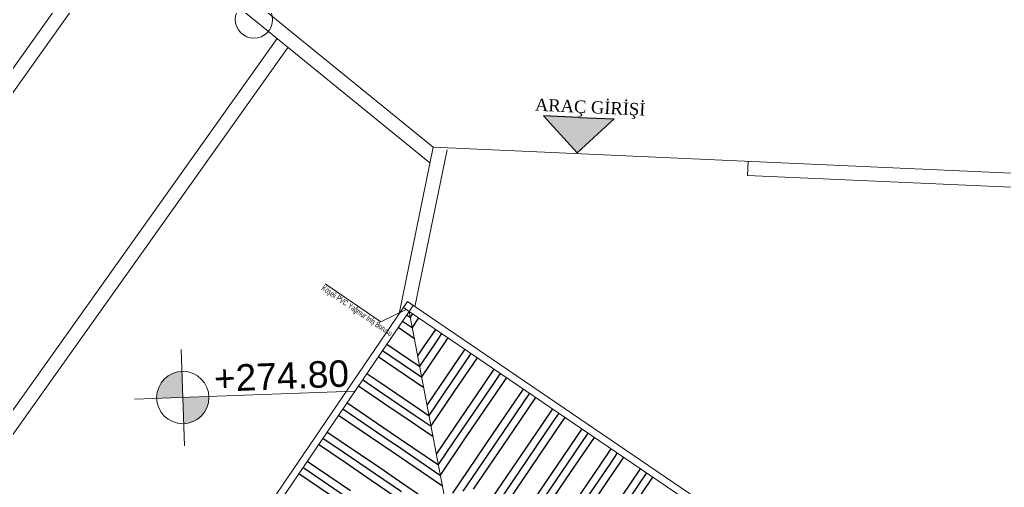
# Model space of a CAD drawing. Header units: millimetres. Extents: x 708 to 46452, y -4963 to 3960.
# Drawn here: x 7281.5 to 7629.3, y -4011.1 to -3845.8 of the extents above; entities that cross this region are included whole.
import ezdxf

# ---------------------------------------------------------------- set-up
doc = ezdxf.new("R2010")
doc.units = ezdxf.units.MM
for name, color, linetype, lineweight in [('0.00 kotu6', 55, 'Continuous', 5), ('20', 1, 'Continuous', 0), ('ENK_PLAN', 2, 'Continuous', 0), ('F-YAZI', 7, 'Continuous', 30), ('tarama', 150, 'Continuous', 20), ('TEFRİŞ', 8, 'Continuous', 9), ('Z_PARSEL', 6, 'Continuous', 0)]:
    doc.layers.add(name, color=color, linetype=linetype, lineweight=lineweight)
doc.layers.add('DUVARTARAMA', color=7, linetype='Continuous')
doc.layers.add('KP', color=1, linetype='Continuous')
doc.styles.add('MtXpl_Times_New_Roma', font='times.ttf')
doc.styles.add('S1', font='arial.ttf', dxfattribs={"width": 0.65, "height": 11})
doc.styles.get("Standard").update_dxf_attribs({"font": 'arial.ttf'})

# ---------------------------------------------------------------- blocks, each defined once
blk = doc.blocks.new('WEFJWE')
at = {"layer": '0.00 kotu6'}
h = blk.add_hatch(color=256, dxfattribs=at)
h.paths.add_polyline_path([(34395.3, -11426.9), (34394, -11389.9), (34431, -11388.5, -0.414214)])
h.paths.add_polyline_path([(34394, -11389.9), (34357, -11391.2, -0.414214), (34392.7, -11352.9)])
at = {"layer": 'DUVARTARAMA'}
h = blk.add_hatch(color=256, dxfattribs=at)
h.dxf.hatch_style = 1
h.paths.add_polyline_path([(34953.5, -10993.8), (34903.6, -10991.6), (34951.3, -11043.8), (35003.5, -10996.1)])
at = {"layer": '0.00 kotu6'}
for p, q in [((34396.4, -11458), (34391.5, -11321.8)), ((34325.9, -11392.3), (34636.8, -11381.1))]:
    blk.add_line(p, q, dxfattribs=at)
blk.add_circle((34394, -11389.9), 37, dxfattribs=at)
at = {"layer": '20'}
for p, q in [((33901.4, -12444.9, -13220.7), (34711.3, -11254.3, -13220.7)), ((34711.3, -11254.3, -13220.7), (35283.4, -11643.4, -13220.7)), ((33915.3, -12442.3, -13220.7), (34713.9, -11268.1, -13220.7)), ((34713.9, -11268.1, -13220.7), (35269.6, -11646.1, -13220.7)), ((34802.8, -11734.9, -13220.7), (34713.9, -11268.1, -13220.7))]:
    blk.add_line(p, q, dxfattribs=at)
at = {"layer": '20', "elevation": -13220.7}
for points in [[(34321.3, -10688.7), (33045.1, -12484)], [(34321.3, -10688.7), (33045.1, -12484)], [(34336.8, -10701.3), (33051.7, -12509.3)], [(34336.8, -10701.3), (33051.7, -12509.3)], [(34527.3, -10882.2), (33290.1, -12622.6)], [(34542.8, -10894.8), (33308.4, -12631.4)]]:
    blk.add_lwpolyline(points, dxfattribs=at)
at = {"layer": '20'}
blk.add_circle((34494.5, -10855.5, -13220.7), 26.4, dxfattribs=at)
at = {"layer": 'DUVARTARAMA', "color": 16, "linetype": 'Continuous', "true_color": 0x7d0808}
for p, q in [((34715.6, -11277.2, -13220.7), (34710.2, -11273.6, -13220.7)), ((34715.5, -11276.3, -13220.7), (34718.8, -11271.5, -13220.7)), ((34718.3, -11291.1, -13220.7), (34727.5, -11277.4, -13220.7)), ((34721.2, -11306.7, -13220.7), (34698.3, -11291.1, -13220.7)), ((34718.4, -11292, -13220.7), (34704.3, -11282.3, -13220.7)), ((34735.7, -11316.6, -13220.7), (34751.3, -11293.6, -13220.7)), ((34750.5, -11313.8, -13220.7), (34760.1, -11299.6, -13220.7)), ((34765.2, -11311, -13220.7), (34768.9, -11305.5, -13220.7)), ((34728.9, -11346.7, -13220.7), (34682.1, -11314.9, -13220.7)), ((34725.9, -11331.1, -13220.7), (34735.7, -11316.6, -13220.7)), ((34728.7, -11345.8, -13220.7), (34750.5, -11313.8, -13220.7)), ((34731.5, -11360.5, -13220.7), (34765.2, -11311, -13220.7)), ((34749, -11386, -13220.7), (34792.7, -11321.7, -13220.7)), ((34734.5, -11376.2, -13220.7), (34670.2, -11332.4, -13220.7)), ((34731.7, -11361.4, -13220.7), (34676.1, -11323.7, -13220.7)), ((34763.7, -11383.2, -13220.7), (34801.5, -11327.7, -13220.7)), ((34778.4, -11380.4, -13220.7), (34810.2, -11333.7, -13220.7)), ((34818.4, -11372.8, -13220.7), (34834, -11349.9, -13220.7)), ((34676.7, -11384.5, -13220.7), (34648, -11365, -13220.7)), ((34673.9, -11369.8, -13220.7), (34654, -11356.2, -13220.7)), ((34833.2, -11370, -13220.7), (34842.8, -11355.8, -13220.7)), ((34847.9, -11367.2, -13220.7), (34851.6, -11361.8, -13220.7)), ((34679.5, -11399.3, -13220.7), (34642.1, -11373.8, -13220.7)), ((34728.4, -11406.9, -13220.7), (34673.9, -11369.8, -13220.7)), ((34762.2, -11455.5, -13220.7), (34818.4, -11372.8, -13220.7)), ((34776.9, -11452.7, -13220.7), (34833.2, -11370, -13220.7)), ((34791.7, -11449.9, -13220.7), (34847.9, -11367.2, -13220.7)), ((34831.6, -11442.3, -13220.7), (34875.4, -11378, -13220.7)), ((34722.4, -11415.6, -13220.7), (34676.7, -11384.5, -13220.7)), ((34739.1, -11400.5, -13220.7), (34749, -11386, -13220.7)), ((34741.9, -11415.3, -13220.7), (34763.7, -11383.2, -13220.7)), ((34744.7, -11430, -13220.7), (34778.4, -11380.4, -13220.7)), ((34846.4, -11439.5, -13220.7), (34884.1, -11383.9, -13220.7)), ((34861.1, -11436.7, -13220.7), (34892.9, -11389.9, -13220.7)), ((34689.9, -11454, -13220.7), (34619.9, -11406.4, -13220.7)), ((34687.1, -11439.2, -13220.7), (34625.9, -11397.6, -13220.7)), ((34716.5, -11424.4, -13220.7), (34679.5, -11399.3, -13220.7)), ((34742.1, -11416.2, -13220.7), (34728.4, -11406.9, -13220.7)), ((34901.1, -11429.1, -13220.7), (34916.7, -11406.1, -13220.7)), ((34688.3, -11465.7, -13220.7), (34613.9, -11415.1, -13220.7)), ((34744.9, -11430.9, -13220.7), (34722.4, -11415.6, -13220.7)), ((34915.8, -11426.2, -13220.7), (34925.5, -11412.1, -13220.7)), ((34930.6, -11423.4, -13220.7), (34934.3, -11418, -13220.7)), ((34747.7, -11445.6, -13220.7), (34716.5, -11424.4, -13220.7)), ((34844.9, -11511.7, -13220.7), (34901.1, -11429.1, -13220.7)), ((34859.6, -11508.9, -13220.7), (34915.8, -11426.2, -13220.7)), ((34874.3, -11506.1, -13220.7), (34930.6, -11423.4, -13220.7)), ((34914.3, -11498.5, -13220.7), (34958.1, -11434.2, -13220.7)), ((34620.5, -11467.2, -13220.7), (34591.8, -11447.7, -13220.7)), ((34617.6, -11452.5, -13220.7), (34597.7, -11438.9, -13220.7)), ((34700.3, -11448.2, -13220.7), (34687.1, -11439.2, -13220.7)), ((34755.3, -11485.6, -13220.7), (34700.3, -11448.2, -13220.7)), ((34775.4, -11525, -13220.7), (34831.6, -11442.3, -13220.7)), ((34790.1, -11522.2, -13220.7), (34846.4, -11439.5, -13220.7)), ((34804.9, -11519.4, -13220.7), (34861.1, -11436.7, -13220.7)), ((34929.1, -11495.7, -13220.7), (34966.8, -11440.2, -13220.7)), ((34943.8, -11492.9, -13220.7), (34975.6, -11446.2, -13220.7)), ((34623.3, -11481.9, -13220.7), (34585.8, -11456.5, -13220.7)), ((34672.2, -11489.5, -13220.7), (34617.6, -11452.5, -13220.7)), ((34694.3, -11457, -13220.7), (34689.9, -11454, -13220.7)), ((34758.1, -11500.4, -13220.7), (34694.3, -11457, -13220.7)), ((34752.3, -11470, -13220.7), (34762.2, -11455.5, -13220.7)), ((34755.1, -11484.7, -13220.7), (34776.9, -11452.7, -13220.7)), ((34757.9, -11499.5, -13220.7), (34791.7, -11449.9, -13220.7)), ((34983.8, -11485.3, -13220.7), (34999.4, -11462.3, -13220.7)), ((34666.2, -11498.3, -13220.7), (34620.5, -11467.2, -13220.7)), ((34692.7, -11468.7, -13220.7), (34688.3, -11465.7, -13220.7)), ((34760.9, -11515.1, -13220.7), (34692.7, -11468.7, -13220.7)), ((34998.5, -11482.5, -13220.7), (35008.2, -11468.3, -13220.7)), ((35013.3, -11479.7, -13220.7), (35016.9, -11474.3, -13220.7)), ((34633.7, -11536.7, -13220.7), (34563.7, -11489, -13220.7)), ((34630.9, -11521.9, -13220.7), (34569.6, -11480.3, -13220.7)), ((34660.2, -11507.1, -13220.7), (34623.3, -11481.9, -13220.7)), ((34700.3, -11508.7, -13220.7), (34672.2, -11489.5, -13220.7)), ((34927.6, -11568, -13220.7), (34983.8, -11485.3, -13220.7)), ((34942.3, -11565.2, -13220.7), (34998.5, -11482.5, -13220.7)), ((34957, -11562.4, -13220.7), (35013.3, -11479.7, -13220.7)), ((34632.1, -11548.4, -13220.7), (34557.7, -11497.8, -13220.7)), ((34703.1, -11523.4, -13220.7), (34666.2, -11498.3, -13220.7)), ((34858.1, -11581.2, -13220.7), (34914.3, -11498.5, -13220.7)), ((34872.8, -11578.4, -13220.7), (34929.1, -11495.7, -13220.7)), ((34887.6, -11575.6, -13220.7), (34943.8, -11492.9, -13220.7)), ((34997, -11554.8, -13220.7), (35040.7, -11490.5, -13220.7)), ((35011.8, -11552, -13220.7), (35049.5, -11496.4, -13220.7)), ((35026.5, -11549.1, -13220.7), (35058.3, -11502.4, -13220.7)), ((34705.9, -11538.2, -13220.7), (34660.2, -11507.1, -13220.7)), ((34768.5, -11555.1, -13220.7), (34700.3, -11508.7, -13220.7)), ((34788.6, -11594.4, -13220.7), (34844.9, -11511.7, -13220.7)), ((34803.4, -11591.6, -13220.7), (34859.6, -11508.9, -13220.7)), ((34818.1, -11588.8, -13220.7), (34874.3, -11506.1, -13220.7))]:
    blk.add_line(p, q, dxfattribs=at)
at = {"layer": 'ENK_PLAN', "elevation": -13220.7}
for points in [[(34699.6, -11271.4), (34747.7, -11035.8)], [(34722, -11261.6), (34767.3, -11039.8)]]:
    blk.add_lwpolyline(points, dxfattribs=at)
at = {"layer": 'KP', "elevation": -13220.7}
for points in [[(34953.5, -10993.8), (34903.6, -10991.6), (34951.3, -11043.8)], [(34953.5, -10993.8), (35003.5, -10996.1), (34951.3, -11043.8)]]:
    blk.add_lwpolyline(points, dxfattribs=at)
at = {"layer": 'TEFRİŞ'}
for p, q in [((34673.8, -11282.7, -13220.7), (34595, -11229.1, -13220.7)), ((34709.8, -11265.3, -13220.7), (34673.8, -11282.7, -13220.7))]:
    blk.add_line(p, q, dxfattribs=at)
at = {"layer": 'TEFRİŞ', "linetype": 'Continuous'}
for p, q in [((34711.3, -11254.3, -13220.7), (34705.6, -11262.5, -13220.7)), ((34705.6, -11262.5, -13220.7), (34713.9, -11268.1, -13220.7)), ((34719.5, -11259.9, -13220.7), (34711.3, -11254.3, -13220.7)), ((34713.9, -11268.1, -13220.7), (34719.5, -11259.9, -13220.7))]:
    blk.add_line(p, q, dxfattribs=at)
at = {"layer": 'Z_PARSEL', "lineweight": 0}
for p, q in [((32993.8, -9607.9, -13220.7), (34747.7, -11035.9, -13220.7)), ((34325.2, -10717.7, -13220.7), (34743.2, -11057.9, -13220.7)), ((34747.7, -11035.9, -13220.7), (36309.7, -11105.9, -13220.7)), ((34747.7, -11035.9, -13220.7), (36309.7, -11105.9, -13220.7)), ((35192, -11075.8, -13220.7), (36279.1, -11124.5, -13220.7))]:
    blk.add_line(p, q, dxfattribs=at)
at = {"layer": 'Z_PARSEL', "lineweight": 0, "elevation": -13220.7}
blk.add_lwpolyline([(35192.9, -11055.8), (35192, -11075.8)], dxfattribs=at)
at = {"layer": 'F-YAZI', "color": 5, "insert": (34437.3, -11344.5), "char_height": 37.5, "width": 835.88, "attachment_point": 1, "rotation": 2.3221}
blk.add_mtext('+274.80', dxfattribs=at)
at = {"layer": 'tarama', "style": 'MtXpl_Times_New_Roma'}
blk.add_text('ARAÇ GİRİŞİ', height=17.293, rotation=357.4345, dxfattribs=at).set_placement((34891.3, -10984.4, -26441.4))
at = {"layer": 'TEFRİŞ', "style": 'S1', "width": 0.6}
blk.add_text('Köşeli PVC Yağmur İniş Borusu  ', height=8, rotation=325.777, dxfattribs=at).set_placement((34589.1, -11237.1, -13220.7))

msp = doc.modelspace()

# ---------------------------------------------------------------- block references
at = {"xscale": 0.25, "yscale": 0.25, "zscale": 0.25}
msp.add_blockref('WEFJWE', (-1259.348, -1131.908, 3305.175), dxfattribs=at)

doc.saveas('drawing.dxf')
